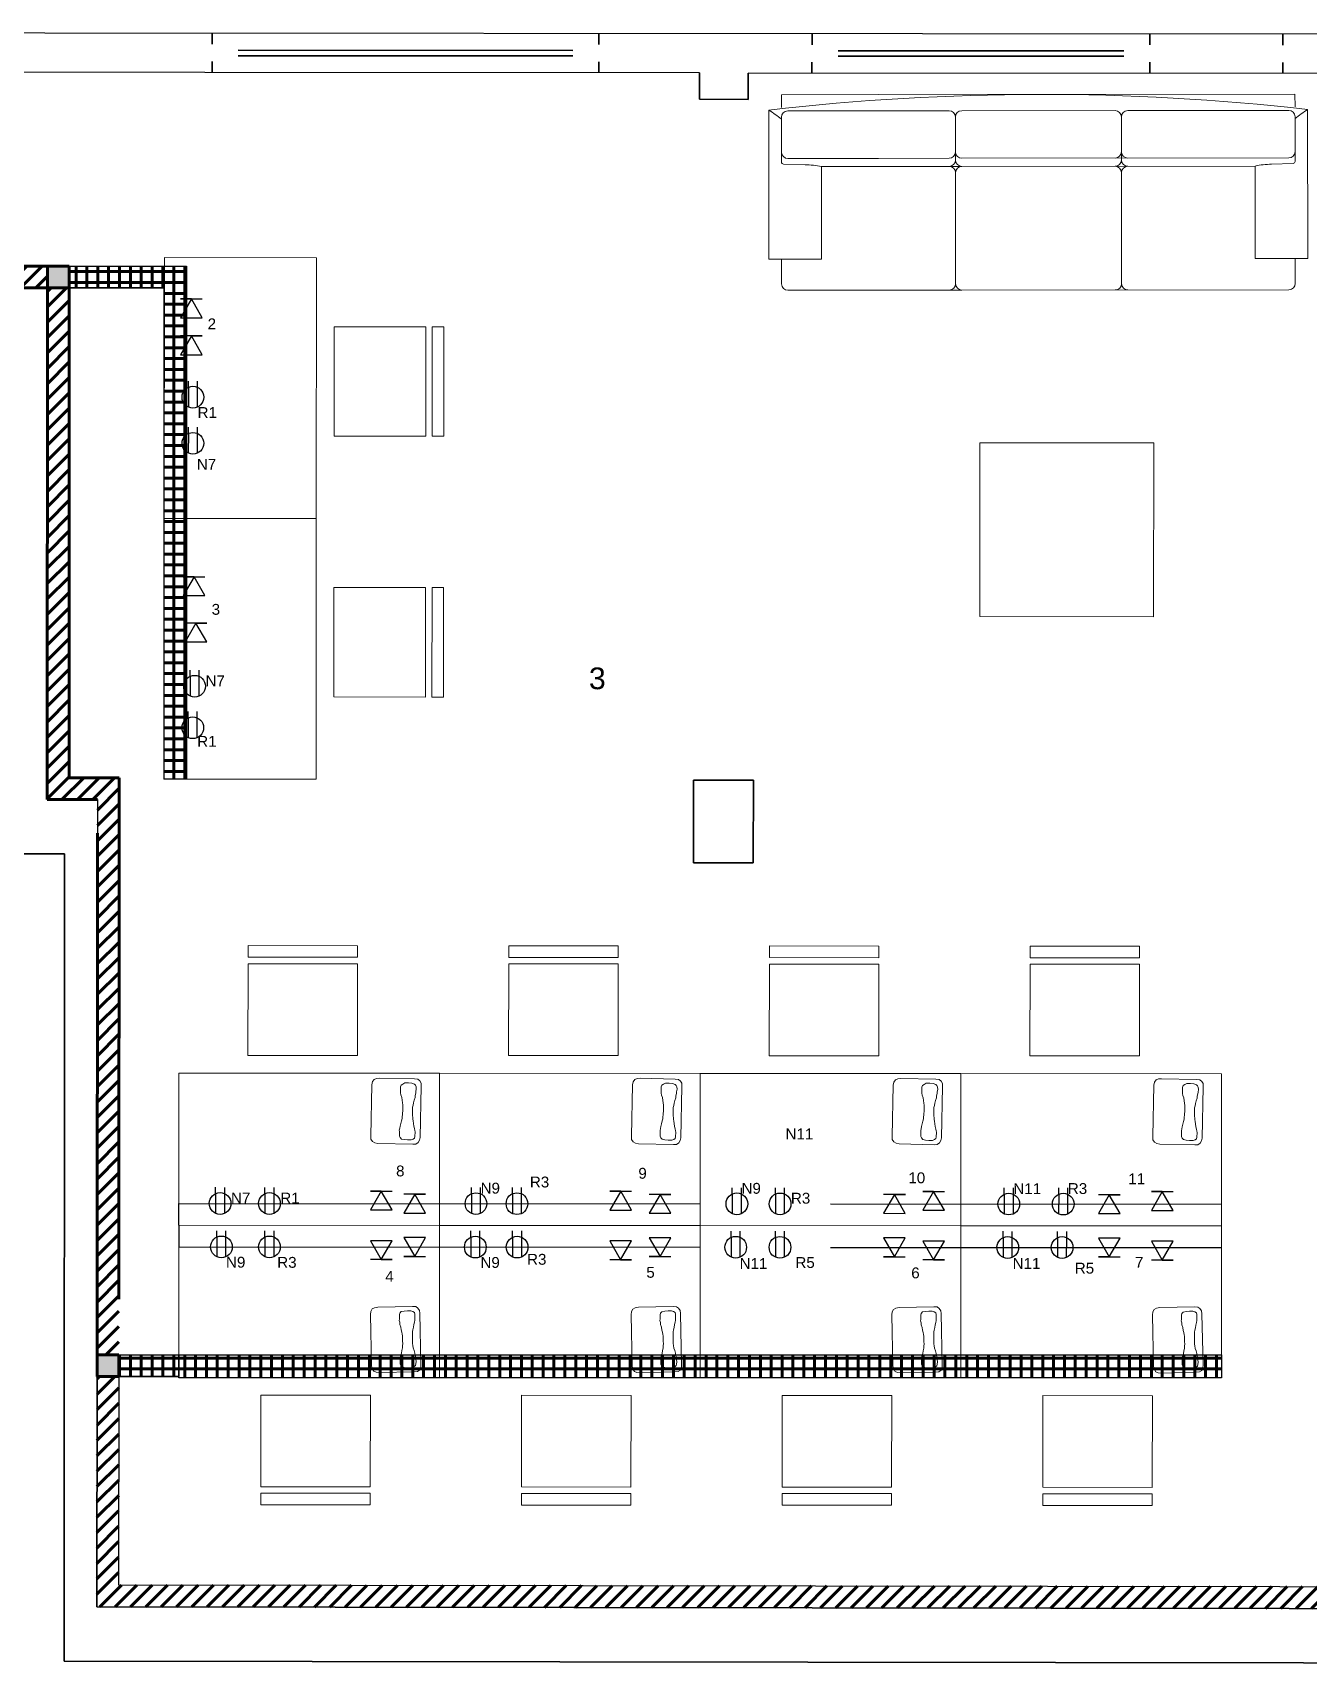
# Model space of a CAD drawing. Header units: metres. Extents: x -0.1 to 64.1, y -0.2 to 39.7.
# Drawn here: x 40.4 to 46.27, y 30.19 to 37.7 of the extents above; entities that cross this region are included whole.
import ezdxf

# ---------------------------------------------------------------- set-up
doc = ezdxf.new("R2010")
doc.units = ezdxf.units.M
doc.header["$LTSCALE"] = 0.2
doc.linetypes.add('ACAD_ISO02W100', pattern=[15, 12, -3])
for name, color, linetype in [('Canaletas', 4, 'Continuous'), ('Comunicacion', 1, 'Continuous'), ('conexiones', 7, 'ACAD_ISO02W100'), ('Indicacion-Tabla', 7, 'Continuous'), ('Ruta de Cableado', 3, 'Continuous'), ('Tomacorrientes', 7, 'Continuous'), ('Voz', 160, 'Continuous'), ('www.dwgautocad.com', 7, 'Continuous')]:
    doc.layers.add(name, color=color, linetype=linetype)
doc.layers.add('DLX_CONT', color=7, linetype='Continuous', true_color=0x969696)
doc.layers.add('Muebles', color=9, linetype='Continuous', lineweight=5)
doc.layers.get('0').off()
doc.styles.get("Standard").update_dxf_attribs({"font": 'arial.ttf'})
pattern_1 = [(45, (0, 0), (-0.03535534, 0.03535534), [])]
pattern_2 = [(90, (0, 0), (-0.05, 3e-18), [])]
pattern_3 = [(180, (0, 0), (-6e-18, -0.05), [])]

# ---------------------------------------------------------------- blocks, each defined once
blk = doc.blocks.new('895_0_2')
mesh = blk.add_polyface()
corners = [(0.6577, -0.0125, 0.88), (-0.6577, -0.0125, -0.88), (0.6577, -0.0125, -0.88), (-0.6577, -0.0125, -0.88), (0.6577, -0.0125, 0.88), (-0.6577, -0.0125, 0.88), (0.6577, 0.0125, -0.88), (-0.6577, 0.0125, 0.88), (0.6577, 0.0125, 0.88), (-0.6577, 0.0125, 0.88), (0.6577, 0.0125, -0.88), (-0.6577, 0.0125, -0.88)]
mesh.append_faces([[corners[k] for k in face] for face in [(0, 1, 2), (3, 4, 5), (6, 7, 8), (9, 10, 11)]])
blk = doc.blocks.new('910_0_2')
mesh = blk.add_polyface()
corners = [(0.77, -0.0125, 0.88), (-0.77, -0.0125, -0.88), (0.77, -0.0125, -0.88), (-0.77, -0.0125, -0.88), (0.77, -0.0125, 0.88), (-0.77, -0.0125, 0.88), (0.77, 0.0125, -0.88), (-0.77, 0.0125, 0.88), (0.77, 0.0125, 0.88), (-0.77, 0.0125, 0.88), (0.77, 0.0125, -0.88), (-0.77, 0.0125, -0.88)]
mesh.append_faces([[corners[k] for k in face] for face in [(0, 1, 2), (3, 4, 5), (6, 7, 8), (9, 10, 11)]])
blk = doc.blocks.new('A$C5C5878FB')
at = {"layer": 'Muebles'}
for p, q in [((0, 1286.8, -35.3), (1200, 1286.8, -35.3)), ((0, 586.8, -35.3), (0, 1286.8, -35.3)), ((1200, 1286.8, -35.3), (1200, 586.8, -35.3)), ((1200, 586.8, -35.3), (0, 586.8, -35.3)), ((378.7, 505, -35.3), (378.7, 83.2, -35.3)), ((882.2, 505, -35.3), (378.7, 505, -35.3)), ((882.2, 83.2, -35.3), (882.2, 505, -35.3)), ((378.7, 83.2, -35.3), (882.2, 83.2, -35.3)), ((882.2, 53.5, -35.3), (378.7, 53.5, -35.3)), ((378.7, 53.5, -35.3), (378.7, 0, -35.3)), ((378.7, 0, -35.3), (882.2, 0, -35.3)), ((882.2, 0, -35.3), (882.2, 53.5, -35.3))]:
    blk.add_line(p, q, dxfattribs=at)
blk = doc.blocks.new('sl17-3pl')
at = {"layer": 'Muebles', "ltscale": 0.5}
for p, q in [((-1.1821, 0), (-1.1821, -0.0589)), ((-1.1821, 0), (-0.736, 0)), ((1.1821, 0), (-0.736, 0)), ((1.1821, 0), (1.1821, -0.0589)), ((-1.2402, -0.0709), (-1.2402, -0.7564)), ((-1.153, -0.0749), (-0.736, -0.0749)), ((-0.4102, -0.0749), (-0.736, -0.0749)), ((0.3539, -0.0749), (-0.352, -0.0749)), ((1.153, -0.0749), (0.4121, -0.0749)), ((1.2402, -0.0709), (1.2402, -0.7564)), ((-1.1821, -0.104), (-1.1821, -0.2646)), ((-0.3811, -0.104), (-0.3811, -0.2646)), ((0.383, -0.104), (0.383, -0.2646)), ((1.1821, -0.104), (1.1821, -0.2646)), ((-1.1821, -0.3095), (-1.1821, -0.2646)), ((-1.153, -0.2936), (-0.736, -0.2936)), ((-0.4102, -0.2936), (-0.736, -0.2936)), ((-0.3811, -0.2646), (-0.3811, -0.3019)), ((1.153, -0.2936), (-0.352, -0.2936)), ((0.383, -0.2646), (0.383, -0.3019)), ((1.1821, -0.3095), (1.1821, -0.2646)), ((-1.1727, -0.3192), (-1.0738, -0.3227)), ((-0.9978, -0.331), (-0.9978, -0.7564)), ((-0.9978, -0.331), (-0.736, -0.331)), ((-0.736, -0.331), (-0.4102, -0.331)), ((-0.352, -0.331), (-0.4102, -0.331)), ((-0.3811, -0.3601), (-0.3811, -0.8711)), ((-0.3811, -0.3601), (-0.3811, -0.3601)), ((0.9978, -0.331), (-0.352, -0.331)), ((0.383, -0.3601), (0.383, -0.8711)), ((0.9978, -0.331), (0.9978, -0.7564)), ((1.1727, -0.3192), (1.0738, -0.3227)), ((-1.2402, -0.7564), (-0.9978, -0.7564)), ((-1.1821, -0.7564), (-1.1821, -0.8711)), ((1.2402, -0.7564), (0.9978, -0.7564)), ((1.1821, -0.7564), (1.1821, -0.8711)), ((-1.153, -0.9002), (-0.736, -0.9002)), ((-0.736, -0.9002), (-0.4102, -0.9002)), ((-0.352, -0.9002), (-0.4102, -0.9002)), ((1.153, -0.9002), (-0.352, -0.9002))]:
    blk.add_line(p, q, dxfattribs=at)
for centre, radius, start, end in [((0, -10.8866), 10.8866, 83.45843, 96.54157), ((-1.638, -0.6846), 0.7314, 51.43275, 57.0519), ((-1.153, -0.104), 0.0291, 90, 180), ((-0.4102, -0.104), 0.0291, 0, 90), ((-0.352, -0.104), 0.0291, 90, 180), ((0.3539, -0.104), 0.0291, 0, 90), ((0.4121, -0.104), 0.0291, 90, 180), ((1.153, -0.104), 0.0291, 0, 90), ((1.638, -0.6846), 0.7314, 122.9481, 128.56725), ((-1.153, -0.2646), 0.0291, 180, 270), ((-0.4102, -0.2646), 0.0291, 270, 0), ((-0.352, -0.2646), 0.0291, 180, 270), ((0.3539, -0.2646), 0.0291, 270, 0), ((0.4121, -0.2646), 0.0291, 180, 270), ((1.153, -0.2646), 0.0291, 270, 0), ((-1.1724, -0.3095), 0.0097, 180, 267.98163), ((-1.0747, -0.6811), 0.3585, 77.61307, 89.85818), ((-0.4102, -0.3019), 0.0291, 270, 0), ((-0.4102, -0.3601), 0.0291, 0, 90), ((-0.352, -0.3019), 0.0291, 180, 270), ((-0.352, -0.3601), 0.0291, 90, 180), ((0.3539, -0.3019), 0.0291, 270, 0), ((0.3539, -0.3601), 0.0291, 0, 90), ((0.4121, -0.3019), 0.0291, 180, 270), ((0.4121, -0.3601), 0.0291, 90, 180), ((1.0747, -0.6811), 0.3585, 90.14182, 102.38693), ((1.1724, -0.3095), 0.0097, 272.01837, 0), ((-1.153, -0.8711), 0.0291, 180, 270), ((-0.4102, -0.8711), 0.0291, 270, 0), ((-0.352, -0.8711), 0.0291, 180, 270), ((0.3539, -0.8711), 0.0291, 270, 0), ((0.4121, -0.8711), 0.0291, 180, 270), ((1.153, -0.8711), 0.0291, 270, 0)]:
    blk.add_arc(centre, radius, start, end, dxfattribs=at)
blk = doc.blocks.new('Tomacorriente')
at = {"layer": 'Tomacorrientes'}
for p, q in [((0.0453, 0.0211), (-0.0453, 0.0211)), ((0.0453, 0.0211), (0.0743, 0.0211)), ((-0.0453, -0.0211), (0.0453, -0.0211)), ((0.0453, -0.0211), (0.0743, -0.0211))]:
    blk.add_line(p, q, dxfattribs=at)
blk.add_circle((0, 0), 0.05, dxfattribs=at)
blk = doc.blocks.new('telefono')
at = {"layer": 'Muebles', "linetype": 'Continuous'}
for p, q in [((-0.0798, 0.1501), (-0.0942, 0.149)), ((0.0807, 0.1502), (-0.0798, 0.1501)), ((-0.0798, 0.1501), (-0.0798, 0.1501)), ((0.0953, 0.1473), (0.0807, 0.1502)), ((-0.1107, 0.1309), (-0.1127, 0.118)), ((-0.1127, 0.118), (-0.1124, -0.118)), ((-0.1037, 0.1415), (-0.1107, 0.1309)), ((-0.0942, 0.149), (-0.1037, 0.1415)), ((-0.0888, 0.093), (-0.0886, 0.1146)), ((-0.0879, 0.0865), (-0.0888, 0.093)), ((-0.0886, 0.1146), (-0.0871, 0.1219)), ((-0.086, 0.0778), (-0.0879, 0.0865)), ((-0.0871, 0.1219), (-0.0808, 0.1268)), ((-0.0833, 0.0666), (-0.086, 0.0778)), ((-0.0808, 0.1268), (-0.0713, 0.1303)), ((-0.0713, 0.1303), (-0.0552, 0.1307)), ((-0.0552, 0.1307), (-0.04, 0.1295)), ((-0.04, 0.1295), (-0.027, 0.1274)), ((-0.027, 0.1274), (-0.0205, 0.1203)), ((-0.0205, 0.1203), (-0.0179, 0.1132)), ((-0.0186, 0.0778), (-0.0192, 0.0682)), ((-0.0164, 0.0867), (-0.0186, 0.0778)), ((-0.0179, 0.1132), (-0.0174, 0.0931)), ((-0.0174, 0.0931), (-0.0174, 0.0931)), ((-0.0174, 0.0931), (-0.0164, 0.0867)), ((0.1066, 0.142), (0.0953, 0.1473)), ((0.1133, 0.1309), (0.1066, 0.142)), ((0.1145, 0.1165), (0.1133, 0.1309)), ((0.1148, -0.1195), (0.1145, 0.1165)), ((-0.0814, 0.0537), (-0.0833, 0.0666)), ((-0.0787, 0.0426), (-0.0814, 0.0537)), ((-0.0769, 0.0338), (-0.0787, 0.0426)), ((-0.0767, 0.0258), (-0.0769, 0.0338)), ((-0.0757, 0.0194), (-0.0767, 0.0258)), ((-0.075, -0.0127), (-0.0757, 0.0194)), ((-0.0299, 0.0157), (-0.0301, -0.0099)), ((-0.0284, 0.023), (-0.0299, 0.0157)), ((-0.0279, 0.0326), (-0.0284, 0.023)), ((-0.025, 0.0431), (-0.0279, 0.0326)), ((-0.0228, 0.056), (-0.025, 0.0431)), ((-0.0192, 0.0682), (-0.0228, 0.056)), ((-0.0891, -0.0853), (-0.0862, -0.0748)), ((-0.0862, -0.0748), (-0.0857, -0.0651)), ((-0.0857, -0.0651), (-0.0819, -0.053)), ((-0.0819, -0.053), (-0.0783, -0.0409)), ((-0.0783, -0.0409), (-0.0769, -0.0296)), ((-0.0769, -0.0296), (-0.0748, -0.0207)), ((-0.0748, -0.0207), (-0.075, -0.0127)), ((-0.0301, -0.0099), (-0.0306, -0.0196)), ((-0.0306, -0.0196), (-0.0296, -0.03)), ((-0.0296, -0.03), (-0.0284, -0.0404)), ((-0.0284, -0.0404), (-0.0258, -0.0516)), ((-0.0258, -0.0516), (-0.0239, -0.0644)), ((-0.0239, -0.0644), (-0.0196, -0.0763)), ((-0.1124, -0.118), (-0.1112, -0.1324)), ((-0.1112, -0.1324), (-0.1062, -0.1427)), ((-0.1062, -0.1427), (-0.0956, -0.1497)), ((-0.0956, -0.1497), (-0.0803, -0.1509)), ((-0.0903, -0.1046), (-0.089, -0.0933)), ((-0.0893, -0.115), (-0.0903, -0.1046)), ((-0.0866, -0.1222), (-0.0893, -0.115)), ((-0.089, -0.0933), (-0.0891, -0.0853)), ((-0.0809, -0.1268), (-0.0866, -0.1222)), ((-0.0688, -0.1306), (-0.0809, -0.1268)), ((-0.0535, -0.1318), (-0.0688, -0.1306)), ((-0.0374, -0.1314), (-0.0535, -0.1318)), ((-0.0271, -0.1263), (-0.0374, -0.1314)), ((-0.0208, -0.1213), (-0.0271, -0.1263)), ((-0.017, -0.1132), (-0.0208, -0.1213)), ((-0.0196, -0.0763), (-0.0177, -0.0851)), ((-0.0177, -0.0851), (-0.0175, -0.0931)), ((-0.0175, -0.0931), (-0.017, -0.1132)), ((0.0803, -0.1509), (0.0947, -0.1497)), ((0.0947, -0.1497), (0.105, -0.1446)), ((0.105, -0.1446), (0.112, -0.134)), ((0.112, -0.134), (0.1148, -0.1195)), ((-0.0803, -0.1509), (0.0803, -0.1509))]:
    blk.add_line(p, q, dxfattribs=at)
blk = doc.blocks.new('Datos')
at = {"layer": 'Comunicacion'}
for p, q in [((-0.0433, 0.05), (-0.0433, -0.05)), ((0.0433, 0), (-0.0433, 0.05)), ((-0.0433, 0.05), (-0.0433, -0.05)), ((-0.0433, -0.05), (0.0433, 0)), ((0.0433, -0.05), (0.0433, 0.05)), ((0.0433, 0), (0.0433, -0.05)), ((0.0433, -0.05), (0.0433, -0.05))]:
    blk.add_line(p, q, dxfattribs=at)
blk = doc.blocks.new('VOZ')
at = {"layer": 'Voz'}
for p, q in [((0.0577, 0), (-0.0289, 0.05)), ((0.0577, 0), (-0.0289, 0.05)), ((-0.0289, 0.05), (-0.0289, -0.05)), ((0.0577, 0), (0.0577, 0.05)), ((0.0577, 0.05), (0.0577, 0)), ((-0.0289, -0.05), (0.0577, 0)), ((0.0577, 0), (0.0577, -0.05))]:
    blk.add_line(p, q, dxfattribs=at)

msp = doc.modelspace()

# ---------------------------------------------------------------- hatches: boundary and pattern name
at = {"layer": 'Canaletas', "linetype": 'ACAD_ISO02W100', "lineweight": 100}
h = msp.add_hatch(dxfattribs=at)
h.set_pattern_fill('_USER', color=256, scale=0.05, angle=45, pattern_type=0)
h.set_pattern_definition(pattern_1)
h.paths.add_polyline_path([(40.4685, 36.626), (39.1823, 36.6233, 0.412952), (38.6471, 36.0857), (38.6472, 34.2725), (38.6471, 34.1728), (38.7471, 34.1727), (38.7471, 36.0818, -0.414837), (39.1857, 36.5233), (40.4687, 36.526)])
h.paths.add_polyline_path([(36.8015, 36.4821), (37.4391, 36.7072), (37.4387, 36.8223), (36.6962, 36.5349), (36.7148, 36.3322), (36.9039, 34.2737), (37.0057, 34.2737), (37.0056, 34.1737), (37.9473, 34.173), (37.9474, 34.273), (37.1057, 34.2735), (37.1058, 34.3736), (36.9949, 34.3737)])
h.paths.add_polyline_path([(38.0472, 34.1729), (37.9473, 34.173), (37.9471, 33.923), (37.0055, 33.9237), (37.0054, 33.8699), (36.7296, 33.8701), (36.7298, 34.1184), (36.2752, 34.0709), (36.2062, 34.0355), (36.1331, 33.8619), (36.2719, 32.3502), (36.3715, 32.3593), (36.2327, 33.8705), (36.2855, 33.9724), (36.6301, 34.0097), (36.6296, 33.7702), (37.1054, 33.7699), (37.1054, 33.8236), (38.0468, 33.8229)])
h.paths.add_polyline_path([(40.7984, 34.2711), (40.5684, 34.2712), (40.5684, 36.526), (40.4687, 36.526), (40.4668, 34.1713), (40.6983, 34.1711), (40.6965, 31.6154), (40.7965, 31.6153)])
h = msp.add_hatch(color=256, dxfattribs=at)
h.dxf.hatch_style = 1
h.paths.add_polyline_path([(38.0473, 34.273), (37.9474, 34.273), (37.9476, 34.1879), (38.0473, 34.1879)])
h.paths.add_polyline_path([(40.5684, 36.626), (40.4685, 36.626), (40.4687, 36.526), (40.5684, 36.526)])
h.paths.add_polyline_path([(40.7965, 31.6153), (40.6965, 31.6154), (40.6965, 31.5154), (40.7965, 31.5153)])
h = msp.add_hatch(dxfattribs=at)
h.set_pattern_fill('_USER', color=256, scale=0.05, angle=90, pattern_type=0)
h.set_pattern_definition(pattern_2)
h.paths.add_polyline_path([(41.0063, 36.6257), (40.5685, 36.626), (40.5684, 36.526), (41.0063, 36.5257)])
h.paths.add_polyline_path([(41.0726, 31.6152), (40.7965, 31.6153), (40.7965, 31.5153), (41.0726, 31.5152)])
h = msp.add_hatch(dxfattribs=at)
h.set_pattern_fill('_USER', color=256, scale=0.05, angle=90, pattern_type=0)
h.set_pattern_definition(pattern_2)
h.paths.add_polyline_path([(41.0063, 36.6257), (40.5685, 36.626), (40.5684, 36.526), (41.0063, 36.5257)])
h = msp.add_hatch(dxfattribs=at)
h.set_pattern_fill('_USER', color=256, scale=0.05, angle=180, pattern_type=0)
h.set_pattern_definition(pattern_3)
h.paths.add_polyline_path([(41.0063, 36.6257), (40.5685, 36.626), (40.5684, 36.526), (41.0063, 36.5257)])
h = msp.add_hatch(dxfattribs=at)
h.set_pattern_fill('_USER', color=256, scale=0.05, angle=180, pattern_type=0)
h.set_pattern_definition(pattern_3)
h.paths.add_polyline_path([(41.1082, 36.6257), (41.0063, 36.6257), (41.0063, 34.2645), (41.1082, 34.2645)])
h.paths.add_polyline_path([(45.8726, 31.6152), (41.0726, 31.6152), (41.0726, 31.5083), (45.8726, 31.5083)])
h = msp.add_hatch(dxfattribs=at)
h.set_pattern_fill('_USER', color=256, scale=0.05, angle=180, pattern_type=0)
h.set_pattern_definition(pattern_3)
h.paths.add_polyline_path([(41.1082, 36.6257), (41.0063, 36.6257), (41.0063, 34.2645), (41.1082, 34.2645)])
h = msp.add_hatch(dxfattribs=at)
h.set_pattern_fill('_USER', color=256, scale=0.05, angle=90, pattern_type=0)
h.set_pattern_definition(pattern_2)
h.paths.add_polyline_path([(41.1082, 36.6257), (41.0063, 36.6257), (41.0063, 34.2645), (41.1082, 34.2645)])
h = msp.add_hatch(dxfattribs=at)
h.set_pattern_fill('_USER', color=256, scale=0.05, angle=45, pattern_type=0)
h.set_pattern_definition(pattern_1)
h.paths.add_polyline_path([(40.7965, 31.5153), (40.6965, 31.5154), (40.6958, 30.4556), (48.3799, 30.445), (48.386, 33.9163), (48.2614, 33.9164), (48.2616, 34.1908), (48.2616, 34.2848), (48.1616, 34.2845), (48.1614, 33.9138), (48.1613, 33.8138), (48.2821, 33.8137), (48.2799, 30.5451), (40.7958, 30.5556)])
h = msp.add_hatch(dxfattribs=at)
h.set_pattern_fill('_USER', color=256, scale=0.05, angle=90, pattern_type=0)
h.set_pattern_definition(pattern_2)
h.paths.add_polyline_path([(41.0726, 31.6152), (40.7965, 31.6153), (40.7965, 31.5153), (41.0726, 31.5152)])
h = msp.add_hatch(dxfattribs=at)
h.set_pattern_fill('_USER', color=256, scale=0.05, angle=180, pattern_type=0)
h.set_pattern_definition(pattern_3)
h.paths.add_polyline_path([(41.0726, 31.6152), (40.7965, 31.6153), (40.7965, 31.5153), (41.0726, 31.5152)])
h = msp.add_hatch(dxfattribs=at)
h.set_pattern_fill('_USER', color=256, scale=0.05, angle=90, pattern_type=0)
h.set_pattern_definition(pattern_2)
h.paths.add_polyline_path([(45.8726, 31.6152), (41.0726, 31.6152), (41.0726, 31.5083), (45.8726, 31.5083)])

# ---------------------------------------------------------------- linework, layer by layer
at = {"layer": 'Canaletas'}
for p, q in [((40.4684, 36.526), (40.4684, 36.526)), ((40.4668, 34.1713), (40.4669, 34.2713))]:
    msp.add_line(p, q, dxfattribs=at)
at = {"layer": 'Canaletas', "linetype": 'ACAD_ISO02W100', "lineweight": 100}
msp.add_lwpolyline([(38.6472, 34.273), (38.6472, 34.2725), (38.6471, 36.0857, -0.414252), (39.1847, 36.6233), (40.4685, 36.626), (40.4687, 36.526), (39.1857, 36.5233, 0.412344), (38.7471, 36.0856), (38.7471, 34.1727), (38.6471, 34.1728)], format="xyb", close=True, dxfattribs=at)
for points in [[(40.4685, 36.626), (40.5684, 36.626), (40.5684, 36.526), (40.4685, 36.526)], [(40.4684, 36.526), (40.5684, 36.526), (40.5684, 34.2712), (40.7984, 34.2711), (40.7965, 31.6153), (40.6965, 31.6154), (40.6983, 34.1711), (40.4668, 34.1713), (40.4687, 36.526)], [(40.6965, 31.6154), (40.7965, 31.6154), (40.7965, 31.5153), (40.6965, 31.5153)]]:
    msp.add_lwpolyline(points, close=True, dxfattribs=at)
at = {"layer": 'Canaletas'}
for points in [[(40.5684, 36.526), (40.5685, 36.626), (41.0063, 36.6257), (41.0063, 36.5257)], [(41.0063, 36.6257), (41.1082, 36.6257), (41.1082, 34.2645), (41.0063, 34.2645)], [(40.6965, 31.5154), (40.7965, 31.5153), (40.7958, 30.5556), (48.2799, 30.5451), (48.2821, 33.8137), (48.1613, 33.8138), (48.1614, 33.9138), (48.1616, 34.2845), (48.2616, 34.2848), (48.2616, 34.1908), (48.2614, 33.9164), (48.386, 33.9163), (48.3799, 30.445), (40.6958, 30.4556), (40.6965, 31.5154), (40.7965, 31.5153), (40.7965, 31.5153)], [(40.7965, 31.5153), (40.7965, 31.6153), (41.0726, 31.6152), (41.0726, 31.5152)], [(41.0726, 31.6152), (45.8726, 31.6152), (45.8726, 31.5083), (41.0726, 31.5083)]]:
    msp.add_lwpolyline(points, close=True, dxfattribs=at)
at = {"layer": 'conexiones'}
for points in [[(41.0731, 32.2116), (41.0731, 32.2116), (41.0731, 32.3116), (45.8731, 32.3083)], [(41.0731, 32.2116), (41.073, 32.1116), (45.873, 32.1083)]]:
    msp.add_lwpolyline(points, dxfattribs=at)
at = {"layer": 'DLX_CONT'}
for points in [[(48.5375, 37.6919, 0), (36.4137, 37.7002, 0)], [(48.5375, 37.6919, 0), (36.4137, 37.7002, 0)], [(43.4703, 37.5145, 0), (36.6375, 37.5199, 0)], [(43.4703, 37.5145, 0), (36.6375, 37.5199, 0)], [(43.4702, 37.3933, 0), (43.4703, 37.5145, 0)], [(43.4702, 37.3933, 0), (43.4703, 37.5145, 0)], [(43.6943, 37.5143, 0), (43.6942, 37.3931, 0)], [(43.6943, 37.5143, 0), (43.6942, 37.3931, 0)], [(48.3118, 37.5115, 0), (43.6943, 37.5143, 0)], [(48.3118, 37.5115, 0), (43.6943, 37.5143, 0)], [(43.6942, 37.3931, 0), (43.4702, 37.3933, 0)], [(43.6942, 37.3931, 0), (43.4702, 37.3933, 0)], [(39.6684, 36.5266, 0), (40.4684, 36.526, 0)], [(39.6684, 36.5266, 0), (40.4684, 36.526, 0)], [(40.4684, 36.526, 0), (40.4668, 34.1713, 0)], [(40.4684, 36.526, 0), (40.4668, 34.1713, 0)], [(43.4422, 34.2594, 0), (43.4419, 33.8791, 0)], [(43.4419, 33.8791, 0), (43.4422, 34.2594, 0)], [(43.4419, 33.8791, 0), (43.4422, 34.2594, 0)], [(43.4422, 34.2594, 0), (43.4419, 33.8791, 0)], [(43.718, 34.2592, 0), (43.4422, 34.2594, 0)], [(43.4422, 34.2594, 0), (43.4422, 34.2594, 0)], [(43.4422, 34.2594, 0), (43.718, 34.2592, 0)], [(43.4422, 34.2594, 0), (43.4422, 34.2594, 0)], [(43.4422, 34.2594, 0), (43.718, 34.2592, 0)], [(43.718, 34.2592, 0), (43.4422, 34.2594, 0)], [(43.7177, 33.8789, 0), (43.718, 34.2592, 0)], [(43.718, 34.2592, 0), (43.7177, 33.8789, 0)], [(43.718, 34.2592, 0), (43.7177, 33.8789, 0)], [(43.7177, 33.8789, 0), (43.718, 34.2592, 0)], [(43.718, 34.2592, 0), (43.718, 34.2592, 0)], [(43.718, 34.2592, 0), (43.718, 34.2592, 0)], [(40.4668, 34.1713, 0), (40.6983, 34.1711, 0)], [(40.4668, 34.1713, 0), (40.6983, 34.1711, 0)], [(40.6983, 34.1711, 0), (40.6958, 30.4556, 0)], [(40.6983, 34.1711, 0), (40.6958, 30.4556, 0)], [(39.547, 33.9212, 0), (40.5471, 33.9212, 0)], [(39.547, 33.9212, 0), (40.5471, 33.9212, 0)], [(40.5471, 33.9212, 0), (40.5446, 30.2058, 0)], [(40.5471, 33.9212, 0), (40.5446, 30.2058, 0)], [(43.4419, 33.8791, 0), (43.7177, 33.8789, 0)], [(43.7177, 33.8789, 0), (43.4419, 33.8791, 0)], [(43.4419, 33.8791, 0), (43.4419, 33.8791, 0)], [(43.4419, 33.8791, 0), (43.4419, 33.8791, 0)], [(43.7177, 33.8789, 0), (43.4419, 33.8791, 0)], [(43.4419, 33.8791, 0), (43.7177, 33.8789, 0)], [(43.7177, 33.8789, 0), (43.7177, 33.8789, 0)], [(43.7177, 33.8789, 0), (43.7177, 33.8789, 0)], [(40.6958, 30.4556, 0), (48.3799, 30.445, 0)], [(40.6958, 30.4556, 0), (48.3799, 30.445, 0)], [(40.5446, 30.2058, 0), (48.5323, 30.1948, 0)], [(40.5446, 30.2058, 0), (48.5323, 30.1948, 0)]]:
    msp.add_polyline3d(points, dxfattribs=at)
at = {"layer": 'Muebles'}
msp.add_lwpolyline([(45.5609, 35.8121), (45.5604, 35.0121), (44.7604, 35.0127), (44.7609, 35.8127)], close=True, dxfattribs=at)
at = {"layer": 'Ruta de Cableado'}
for p, q in [((40.6965, 31.5154), (40.6958, 30.4556)), ((40.6958, 30.4556), (48.3799, 30.445, 2))]:
    msp.add_line(p, q, dxfattribs=at)
msp.add_lwpolyline([(37.9467, 34.1735), (38.7471, 34.1725), (38.7471, 36.0853, -0.414629), (39.1857, 36.5233), (40.4684, 36.526), (40.4668, 34.1713), (40.6983, 34.1711), (40.6965, 31.5154), (41.0726, 31.5152)], format="xyb", dxfattribs=at)
msp.add_lwpolyline([(40.5684, 36.526), (41.0063, 36.5257)], dxfattribs=at)

# ---------------------------------------------------------------- block references
at = {"rotation": 0.06400994289208337}
msp.add_blockref('sl17-3pl', (45.0292, 37.4158), dxfattribs=at)
at = {"layer": 'conexiones'}
for name, p, rotation in [('telefono', (42.0737, 32.7356), 178.6869687563533), ('telefono', (43.2737, 32.7348), 178.6869687563524), ('telefono', (44.4737, 32.734), 178.6869687563582), ('telefono', (45.6737, 32.7332), 178.6869687563577), ('Tomacorriente', (41.263, 32.3115), 89.96085480864697), ('Tomacorriente', (41.4902, 32.3113), 89.96085480864697), ('Tomacorriente', (42.441, 32.3107), 89.96085480864697), ('Tomacorriente', (42.6297, 32.3106), 89.96085480864697), ('Tomacorriente', (43.642, 32.3099), 89.96085480864697), ('Tomacorriente', (43.8407, 32.3097), 89.96085480864697), ('Tomacorriente', (44.8937, 32.309), 89.96085480864697), ('Tomacorriente', (45.1445, 32.3088), 89.96085480864697), ('Tomacorriente', (41.269, 32.1115), 89.96085480864697), ('Tomacorriente', (41.4903, 32.1113), 89.96085480864697), ('Tomacorriente', (42.438, 32.1107), 89.96085480864697), ('Tomacorriente', (42.6304, 32.1106), 89.96085480864697), ('Tomacorriente', (43.6365, 32.1099), 89.96085480864697), ('Tomacorriente', (43.8405, 32.1097), 89.96085480864697), ('Tomacorriente', (44.8889, 32.109), 89.96085480864697), ('Tomacorriente', (45.1391, 32.1088), 89.96085480864697)]:
    msp.add_blockref(name, p, dxfattribs=dict(at, rotation=rotation))
at = {"layer": 'conexiones', "xscale": -1}
for p, rotation in [((42.0729, 31.6863), 1.234740860938208), ((43.2729, 31.6854), 1.234740860938448), ((44.4729, 31.6846), 1.234740860945003), ((45.6729, 31.6838), 1.234740860946841)]:
    msp.add_blockref('telefono', p, dxfattribs=dict(at, rotation=rotation))
at = {"layer": 'DLX_CONT', "rotation": 179.9608548086469}
for name, p in [('910_0_2', (42.1168, 37.6059, 1)), ('895_0_2', (44.7655, 37.6041, 1))]:
    msp.add_blockref(name, p, dxfattribs=at)
at = {"layer": 'Voz'}
for name, p, rotation in [('VOZ', (41.1309, 36.4169), 89.96085480864697), ('Datos', (41.1308, 36.2609), 89.96085480864697), ('Tomacorriente', (41.1381, 36.0224), 89.96085480864697), ('Tomacorriente', (41.1379, 35.81), 89.96085480864697), ('VOZ', (41.143, 35.1384), 89.96085480864697), ('Datos', (41.1515, 34.9391), 89.96085480864697), ('Tomacorriente', (41.1458, 34.6919), 89.96085480864697), ('Tomacorriente', (41.137, 34.5012), 89.96085480864697), ('VOZ', (42.005, 32.311), 89.96085480864697), ('Datos', (42.1593, 32.3109), 89.96085480864697), ('VOZ', (43.1071, 32.3102), 89.96085480864697), ('Datos', (43.2887, 32.3101), 89.96085480864697), ('Datos', (44.3675, 32.3094), 89.96085480864697), ('VOZ', (44.5477, 32.3092), 89.96085480864697), ('Datos', (45.3562, 32.3087), 89.96085480864697), ('VOZ', (45.6005, 32.3085), 89.96085480864697), ('VOZ', (42.0049, 32.111), 269.9608548086473), ('Datos', (42.1592, 32.1109), 269.9608548086473), ('VOZ', (43.1069, 32.1102), 269.9608548086476), ('Datos', (43.2886, 32.1101), 269.9608548086463), ('Datos', (44.3674, 32.1094), 269.9608548086463), ('VOZ', (44.5475, 32.1092), 269.9608548086467), ('Datos', (45.3561, 32.1087), 269.9608548086466), ('VOZ', (45.6004, 32.1085), 269.9608548086476)]:
    msp.add_blockref(name, p, dxfattribs=dict(at, rotation=rotation))
at = {"layer": 'www.dwgautocad.com', "xscale": 0.00100000000000001, "yscale": 0.00100000000000001, "zscale": 0.00100000000000001}
for p, rotation in [((42.2923, 35.4636), 89.96085480864697), ((42.2915, 34.2636), 89.96085480864697), ((42.2739, 33.4976, 0.0353), 179.960854808647), ((43.4739, 33.4968, 0.0353), 179.960854808647), ((44.6739, 33.496, 0.0353), 179.960854808647), ((45.8739, 33.4951, 0.0353), 179.960854808647), ((41.0722, 30.9248, 0.0353), 359.9608548086469), ((42.2722, 30.924, 0.0353), 359.9608548086469), ((43.4722, 30.9232, 0.0353), 359.9608548086469), ((44.6722, 30.9224, 0.0353), 359.9608548086469)]:
    msp.add_blockref('A$C5C5878FB', p, dxfattribs=dict(at, rotation=rotation))

# ---------------------------------------------------------------- texts
at = {"layer": 'Comunicacion', "char_height": 0.05, "width": 0.174042, "attachment_point": 1}
for s, insert in [('2', (41.2057, 36.3847)), ('3', (41.2242, 35.0708)), ('8', (42.0731, 32.4861)), ('9', (43.1884, 32.4755)), ('10', (44.4314, 32.4545)), ('11', (45.444, 32.4501)), ('7', (45.4749, 32.0657)), ('4', (42.0234, 32.001)), ('5', (43.2251, 32.0197)), ('6', (44.4447, 32.017))]:
    msp.add_mtext(s, dxfattribs=dict(at, insert=insert))
at = {"layer": 'Indicacion-Tabla', "width": 0.174042, "attachment_point": 1}
for s, insert, char_height in [('R1', (41.1592, 35.9767), 0.05), ('N7', (41.1557, 35.7383), 0.05), ('3', (42.9607, 34.7783, 2.6), 0.1), ('N7', (41.1958, 34.7419), 0.05), ('R1', (41.1576, 34.4633), 0.05), ('N11', (43.8657, 32.6566), 0.05), ('R3', (42.689, 32.4353), 0.05), ('N7', (41.313, 32.3615), 0.05), ('R1', (41.5402, 32.3615), 0.05), ('N9', (42.4622, 32.407), 0.05), ('N9', (43.6632, 32.4062), 0.05), ('R3', (43.8907, 32.3608), 0.05), ('N11', (44.9148, 32.4045), 0.05), ('R3', (45.1656, 32.4052), 0.05), ('N9', (41.2901, 32.0662), 0.05), ('R3', (41.5259, 32.0655), 0.05), ('N9', (42.4613, 32.065), 0.05), ('R3', (42.6761, 32.0795), 0.05), ('N11', (43.6545, 32.0602), 0.05), ('R5', (43.9114, 32.0649), 0.05), ('N11', (44.9114, 32.0606), 0.05), ('R5', (45.1976, 32.0389), 0.05)]:
    msp.add_mtext(s, dxfattribs=dict(at, insert=insert, char_height=char_height))

# ---------------------------------------------------------------- meshes
at = {"layer": 'DLX_CONT'}
mesh = msp.add_polyface(dxfattribs=at)
corners = [(48.5329, 33.0991, 2.8), (49.2748, 33.0986), (49.2748, 33.0986, 2.8), (49.2748, 33.0986), (48.5329, 33.0991, 2.8), (48.5329, 33.0991), (40.5446, 30.2058, 2.8), (48.5323, 30.1948), (48.5323, 30.1948, 2.8), (48.5323, 30.1948), (40.5446, 30.2058, 2.8), (40.5446, 30.2058), (40.5471, 33.9212, 2.8), (40.5446, 30.2058), (40.5446, 30.2058, 2.8), (40.5446, 30.2058), (40.5471, 33.9212, 2.8), (40.5471, 33.9212), (39.547, 33.9212, 2.8), (40.5471, 33.9212), (40.5471, 33.9212, 2.8), (40.5471, 33.9212), (39.547, 33.9212, 2.8), (39.547, 33.9212), (39.5452, 31.2969), (39.5466, 33.2806, 2.3), (39.5452, 31.2969, 2.8), (39.547, 33.9211, 2.3), (39.547, 33.9212), (39.547, 33.9212, 2.8), (39.547, 33.9211, 0.8), (39.547, 33.9212), (39.547, 33.9211, 2.3), (39.5452, 31.2969, 2.8), (39.547, 33.9211, 2.3), (39.547, 33.9212, 2.8), (39.5452, 31.2969, 2.8), (39.5466, 33.2806, 2.3), (39.547, 33.9211, 2.3), (39.5452, 31.2969), (39.5466, 33.2806, 0.8), (39.5466, 33.2806, 2.3), (39.547, 33.9212), (39.5466, 33.2806, 0.8), (39.5452, 31.2969), (39.5466, 33.2806, 0.8), (39.547, 33.9212), (39.547, 33.9211, 0.8), (39.5452, 31.2969), (37.5733, 31.2983, 0.8), (36.9862, 31.2987), (36.9862, 31.2987, 2.8), (39.0217, 31.2973, 2.3), (39.5452, 31.2969, 2.8), (36.9862, 31.2987, 2.8), (37.5733, 31.2983, 2.3), (39.0217, 31.2973, 2.3), (39.0217, 31.2973, 2.3), (39.5452, 31.2969), (39.5452, 31.2969, 2.8), (39.0217, 31.2973, 0.8), (39.5452, 31.2969), (39.0217, 31.2973, 2.3), (36.9862, 31.2987), (37.5733, 31.2983, 2.3), (36.9862, 31.2987, 2.8), (36.9862, 31.2987), (37.5733, 31.2983, 0.8), (37.5733, 31.2983, 2.3), (37.5733, 31.2983, 0.8), (39.5452, 31.2969), (39.0217, 31.2973, 0.8), (37.0022, 31.1249, 2.8), (36.9862, 31.2987), (36.9862, 31.2987, 2.8), (36.9862, 31.2987), (37.0022, 31.1249, 2.8), (37.0022, 31.1249), (36.3403, 31.0629, 2.8), (37.0022, 31.1249), (37.0022, 31.1249, 2.8), (37.0022, 31.1249), (36.3403, 31.0629, 2.8), (36.3403, 31.0629), (36.2626, 31.0709, 2.8), (36.3403, 31.0629), (36.3403, 31.0629, 2.8), (36.3403, 31.0629), (36.2626, 31.0709, 2.8), (36.2626, 31.0709), (36.1939, 31.1081, 2.8), (36.2626, 31.0709), (36.2626, 31.0709, 2.8), (36.2626, 31.0709), (36.1939, 31.1081, 2.8), (36.1939, 31.1081), (36.1447, 31.1688, 2.8), (36.1939, 31.1081), (36.1939, 31.1081, 2.8), (36.1939, 31.1081), (36.1447, 31.1688, 2.8), (36.1447, 31.1688), (36.1225, 31.2437, 2.8), (36.1447, 31.1688), (36.1447, 31.1688, 2.8), (36.1447, 31.1688), (36.1225, 31.2437, 2.8), (36.1225, 31.2437), (35.8613, 34.0875, 2.8), (36.1225, 31.2437), (36.1225, 31.2437, 2.8), (36.1225, 31.2437), (35.8613, 34.0875, 2.8), (35.8613, 34.0875), (35.8695, 34.165, 2.8), (35.8613, 34.0875), (35.8613, 34.0875, 2.8), (35.8613, 34.0875), (35.8695, 34.165, 2.8), (35.8695, 34.165), (35.9066, 34.2335, 2.8), (35.8695, 34.165), (35.8695, 34.165, 2.8), (35.8695, 34.165), (35.9066, 34.2335, 2.8), (35.9066, 34.2335), (35.9671, 34.2827, 2.8), (35.9066, 34.2335), (35.9066, 34.2335, 2.8), (35.9066, 34.2335), (35.9671, 34.2827, 2.8), (35.9671, 34.2827), (36.0418, 34.3049, 2.8), (35.9671, 34.2827), (35.9671, 34.2827, 2.8), (35.9671, 34.2827), (36.0418, 34.3049, 2.8), (36.0418, 34.3049), (36.7115, 34.3677, 2.8), (36.0418, 34.3049), (36.0418, 34.3049, 2.8), (36.0418, 34.3049), (36.7115, 34.3677, 2.8), (36.7115, 34.3677), (36.4232, 37.3981, 2.8), (36.7115, 34.3677), (36.7115, 34.3677, 2.8), (36.7115, 34.3677), (36.4232, 37.3981, 2.8), (36.4232, 37.3981), (36.4134, 37.3981, 2.8), (36.4232, 37.3981), (36.4232, 37.3981, 2.8), (36.4232, 37.3981), (36.4134, 37.3981, 2.8), (36.4134, 37.3981), (36.4137, 37.7002, 2.8), (36.4134, 37.3981), (36.4134, 37.3981, 2.8), (36.4134, 37.3981), (36.4137, 37.7002, 2.8), (36.4137, 37.7002), (49.2763, 35.164, 2.8), (48.5401, 35.1633), (48.5401, 35.1633, 2.8), (48.5401, 35.1633), (49.2763, 35.164, 2.8), (49.2763, 35.164), (49.2748, 33.0986, 2.8), (49.2763, 35.164), (49.2763, 35.164, 2.8), (49.2763, 35.164), (49.2748, 33.0986, 2.8), (49.2748, 33.0986)]
mesh.append_faces([[corners[k] for k in face] for face in [(0, 1, 2), (3, 4, 5), (6, 7, 8), (9, 10, 11), (12, 13, 14), (15, 16, 17), (18, 19, 20), (21, 22, 23), (24, 25, 26), (27, 28, 29), (30, 31, 32), (33, 34, 35), (36, 37, 38), (39, 40, 41), (42, 43, 44), (45, 46, 47), (48, 49, 50), (51, 52, 53), (54, 55, 56), (57, 58, 59), (60, 61, 62), (63, 64, 65), (66, 67, 68), (69, 70, 71), (72, 73, 74), (75, 76, 77), (78, 79, 80), (81, 82, 83), (84, 85, 86), (87, 88, 89), (90, 91, 92), (93, 94, 95), (96, 97, 98), (99, 100, 101), (102, 103, 104), (105, 106, 107), (108, 109, 110), (111, 112, 113), (114, 115, 116), (117, 118, 119), (120, 121, 122), (123, 124, 125), (126, 127, 128), (129, 130, 131), (132, 133, 134), (135, 136, 137), (138, 139, 140), (141, 142, 143), (144, 145, 146), (147, 148, 149), (150, 151, 152), (153, 154, 155), (156, 157, 158), (159, 160, 161), (162, 163, 164), (165, 166, 167), (168, 169, 170), (171, 172, 173)]])
mesh = msp.add_polyface(dxfattribs=at)
corners = [(41.2269, 37.6969, 2), (41.2268, 37.6465), (41.2269, 37.6969), (41.2268, 37.6465), (41.2269, 37.6969, 2), (41.2268, 37.6465, 2)]
mesh.append_faces([[corners[k] for k in face] for face in [(0, 1, 2), (3, 4, 5)]])
mesh = msp.add_polyface(dxfattribs=at)
corners = [(43.0069, 37.6957, 2), (43.0068, 37.6453), (43.0069, 37.6957), (43.0068, 37.6453), (43.0069, 37.6957, 2), (43.0068, 37.6453, 2)]
mesh.append_faces([[corners[k] for k in face] for face in [(0, 1, 2), (3, 4, 5)]])
mesh = msp.add_polyface(dxfattribs=at)
corners = [(43.9879, 37.6446), (43.9879, 37.695, 2), (43.9879, 37.6446, 2), (43.9879, 37.695, 2), (43.9879, 37.6446), (43.9879, 37.695)]
mesh.append_faces([[corners[k] for k in face] for face in [(0, 1, 2), (3, 4, 5)]])
mesh = msp.add_polyface(dxfattribs=at)
corners = [(45.5432, 37.694), (45.5432, 37.6436, 2), (45.5432, 37.694, 2), (45.5432, 37.6436, 2), (45.5432, 37.694), (45.5432, 37.6436)]
mesh.append_faces([[corners[k] for k in face] for face in [(0, 1, 2), (3, 4, 5)]])
mesh = msp.add_polyface(dxfattribs=at)
corners = [(46.1556, 37.6432), (46.1556, 37.6936, 2), (46.1556, 37.6432, 2), (46.1556, 37.6936, 2), (46.1556, 37.6432), (46.1556, 37.6936)]
mesh.append_faces([[corners[k] for k in face] for face in [(0, 1, 2), (3, 4, 5)]])
mesh = msp.add_polyface(dxfattribs=at)
corners = [(41.2268, 37.5666, 2), (41.2267, 37.5163), (41.2268, 37.5666), (41.2267, 37.5163), (41.2268, 37.5666, 2), (41.2267, 37.5163, 2)]
mesh.append_faces([[corners[k] for k in face] for face in [(0, 1, 2), (3, 4, 5)]])
mesh = msp.add_polyface(dxfattribs=at)
corners = [(43.0068, 37.5652, 2), (43.0067, 37.5148), (43.0068, 37.5652), (43.0067, 37.5148), (43.0068, 37.5652, 2), (43.0067, 37.5148, 2)]
mesh.append_faces([[corners[k] for k in face] for face in [(0, 1, 2), (3, 4, 5)]])
mesh = msp.add_polyface(dxfattribs=at)
corners = [(43.9878, 37.5142), (43.9878, 37.5646, 2), (43.9878, 37.5142, 2), (43.9878, 37.5646, 2), (43.9878, 37.5142), (43.9878, 37.5646)]
mesh.append_faces([[corners[k] for k in face] for face in [(0, 1, 2), (3, 4, 5)]])
mesh = msp.add_polyface(dxfattribs=at)
corners = [(45.5431, 37.5132), (45.5431, 37.5636, 2), (45.5431, 37.5132, 2), (45.5431, 37.5636, 2), (45.5431, 37.5132), (45.5431, 37.5636)]
mesh.append_faces([[corners[k] for k in face] for face in [(0, 1, 2), (3, 4, 5)]])
mesh = msp.add_polyface(dxfattribs=at)
corners = [(46.1555, 37.5128), (46.1555, 37.5632, 2), (46.1555, 37.5128, 2), (46.1555, 37.5632, 2), (46.1555, 37.5128), (46.1555, 37.5632)]
mesh.append_faces([[corners[k] for k in face] for face in [(0, 1, 2), (3, 4, 5)]])
mesh = msp.add_polyface(dxfattribs=at)
corners = [(43.4703, 37.5145, 2.8), (43.4702, 37.3933), (43.4702, 37.3933, 2.8), (43.4702, 37.3933), (43.4703, 37.5145, 2.8), (43.4703, 37.5145)]
mesh.append_faces([[corners[k] for k in face] for face in [(0, 1, 2), (3, 4, 5)]])
mesh = msp.add_polyface(dxfattribs=at)
corners = [(43.4702, 37.3933, 2.8), (43.6942, 37.3931), (43.6942, 37.3931, 2.8), (43.6942, 37.3931), (43.4702, 37.3933, 2.8), (43.4702, 37.3933), (43.6943, 37.5143, 2.8), (43.6942, 37.3931), (43.6943, 37.5143), (43.6942, 37.3931), (43.6943, 37.5143, 2.8), (43.6942, 37.3931, 2.8)]
mesh.append_faces([[corners[k] for k in face] for face in [(0, 1, 2), (3, 4, 5), (6, 7, 8), (9, 10, 11)]])
mesh = msp.add_polyface(dxfattribs=at)
corners = [(43.4419, 33.8791, 2.8), (43.7177, 33.8789), (43.7177, 33.8789, 2.8), (43.7177, 33.8789), (43.4419, 33.8791, 2.8), (43.4419, 33.8791), (43.7177, 33.8789, 2.8), (43.718, 34.2592), (43.718, 34.2592, 2.8), (43.718, 34.2592), (43.7177, 33.8789, 2.8), (43.7177, 33.8789), (43.718, 34.2592, 2.8), (43.4422, 34.2594), (43.4422, 34.2594, 2.8), (43.4422, 34.2594), (43.718, 34.2592, 2.8), (43.718, 34.2592), (43.4422, 34.2594, 2.8), (43.4419, 33.8791), (43.4419, 33.8791, 2.8), (43.4419, 33.8791), (43.4422, 34.2594, 2.8), (43.4422, 34.2594)]
mesh.append_faces([[corners[k] for k in face] for face in [(0, 1, 2), (3, 4, 5), (6, 7, 8), (9, 10, 11), (12, 13, 14), (15, 16, 17), (18, 19, 20), (21, 22, 23)]])

doc.saveas('drawing.dxf')
